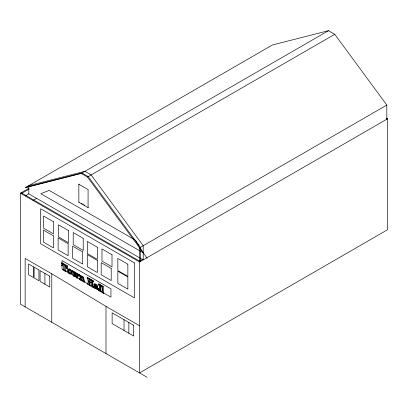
<?xml version="1.0" encoding="UTF-8"?>
<svg xmlns="http://www.w3.org/2000/svg" width="408" height="408" viewBox="0 0 408 408"><rect width="100%" height="100%" fill="white"/><g stroke="black" fill="none" stroke-linecap="round" stroke-linejoin="round"><path stroke-width="0.61" d="M94.039 286.334L94.452 285.666L96.079 286.074M64.755 265.562L65.239 265.287L65.239 269.892L65.882 270.642L65.882 271.116L65.397 271.397L64.755 270.173L64.755 265.562L65.984 266.48L66.422 268.418L66.871 268.653L67.356 268.372L67.356 265.858L62.021 262.772L61.537 263.053L61.537 265.572L61.985 265.858L62.424 264.425L63.658 264.93L63.658 269.54L63.026 270.03L63.026 269.55L63.786 269.408M61.985 265.858L62.47 265.577L62.908 264.144M81.503 277.17L81.279 279.169L81.758 280.286L81.274 280.566L79.208 279.373L79.208 278.904C80.56 279.628 80.289 276.068 79.208 275.65L79.693 274.905L81.279 275.823L81.279 276.66L80.794 276.94L80.794 276.099L79.208 275.186M98.404 290.455C99.766 290.139 99.679 285.228 98.404 284.59L98.889 283.84L100.48 284.759L100.48 290.251L101.097 291.45L100.613 291.73L98.404 290.455L98.404 289.986L99.348 289.879M92.417 281.581L92.376 286.12L93.019 287.344L93.503 287.064L93.503 286.589L92.861 285.84L92.902 281.301L92.417 281.581L93.503 281.438L93.503 280.949L91.101 279.567L90.617 279.847L91.244 280.908L91.285 282.841L91.769 282.56L89.357 281.163L88.868 281.444C88.322 279.516 89.908 278.001 89.357 281.163M91.601 285.396L91.101 285.202L90.617 285.483L90.617 285.957L91.285 285.488L91.285 283.443L88.868 282.045L88.868 284.095L89.541 285.335L90.025 285.059L90.025 284.58L89.398 284.004L89.357 282.28M76.571 273.569L77.377 277.058L76.893 277.333L77.719 275.012L77.148 273.992L77.632 273.712L79.137 274.584L79.137 275.053L78.137 275.313L77.081 278.144L76.194 277.634L75.251 274.349L74.261 276.517L73.364 275.997L71.879 270.953L72.369 270.672L74.363 271.825L73.879 272.575L73.307 272.416L74.093 275.716L75.307 273.86M75.49 274.61L74.746 276.236L74.261 276.517M74.093 275.716L75.067 273.615L74.542 272.957L75.026 272.207L76.984 273.34L76.5 274.089L75.913 273.901L76.893 277.333M68.044 269.351C70.069 266.893 73.833 273.278 70.696 273.89M94.294 284.101L95.237 283.815L97.135 285.121A1.505 0.867 60 0 1 97.614 286.186L97.701 288.956L97.216 289.236L97.951 289.16M81.274 280.566L80.825 279.628L80.794 277.756C82.375 275.604 83.63 280.826 82.079 280.561L82.079 281.03L84.155 282.229L84.64 281.479C83.344 280.23 84.752 275.39 81.279 276.66M96.716 287.742C95.967 289.099 93.514 287.293 94.886 286.584L96.232 286.88L96.716 286.6M97.466 289.44L97.578 288.685L98.399 288.599L98.175 289.609L97.609 289.491M69.268 269.489C68.483 270.545 68.799 272.865 70.324 273.176M80.794 276.94C84.267 275.67 82.86 280.505 84.155 281.76L84.155 282.229M147.161 377.318L20.4 304.139L20.4 193.214L28.902 188.302M21.95 193.214L29.121 189.072M25.138 195.947L28.81 193.826L143.213 259.876L143.213 245.718L91.147 174.94L84.884 171.324L28.81 185.625L28.81 193.826M33.023 200.501L36.7 198.38M328.496 30.682L272.422 44.982L25.138 187.746L81.212 173.446L328.496 30.682L334.759 34.297L386.825 105.075L386.825 119.233M81.212 173.446L87.475 177.062L334.759 34.297M88.378 207.432L88.072 207.606L78.851 202.286L78.851 184.232L79.157 184.054M78.851 202.286L79.157 202.108M61.537 265.572L62.021 265.292L62.47 265.577M61.537 263.053L66.871 266.138L67.356 265.858M66.422 268.418L66.907 268.138L67.356 268.372M64.796 270.361L65.28 270.081M65.397 270.922L65.882 270.642M71.879 270.953L73.879 272.105L74.363 271.825M74.542 272.957L75.026 272.207M75.026 273.289L75.511 273.008M75.959 273.814L76.444 273.533M75.913 273.901L76.398 273.62M76.984 273.34L76.5 274.089M73.364 275.997L73.848 275.716M77.148 273.992L78.652 274.865L79.137 274.584M76.194 277.634L76.678 277.353M79.779 276.19L80.269 275.91M77.081 278.144L77.571 277.863L78.622 275.033L79.137 275.053M80.794 276.099L81.279 275.823M80.794 277.756L81.279 277.476M79.208 278.904L80.152 278.797M79.779 279.026L80.269 278.746M80.917 279.796L81.401 279.516M81.274 280.097L81.758 279.817M82.079 280.561L82.564 280.281M89.541 285.335L87.144 283.953L87.144 283.478C88.521 284.682 88.414 278.766 87.144 278.327L87.144 277.843L87.628 277.562L90.025 278.945L90.025 279.429L89.541 279.71L88.913 279.562M386.825 105.075L139.541 247.84L139.541 372.922L387.6 229.704L387.6 118.784L386.498 118.147M87.144 278.327L87.628 278.047L87.628 277.562M83.564 281.209L84.048 280.928M84.155 281.76L84.64 281.479M87.144 277.843L89.541 279.225L90.025 278.945M90.617 280.332L91.101 280.051L91.101 279.567M91.244 280.908L91.729 280.627M87.144 283.478L87.909 283.336M87.144 283.953L87.628 283.677M90.617 279.847L93.019 281.229L93.503 280.949M88.913 284.284L89.398 284.004M89.541 284.861L90.025 284.58M91.244 285.631L91.729 285.35M97.216 289.236L97.129 286.467A1.505 0.867 60 0 0 96.65 285.401L95.477 284.412L94.222 284.045C92.616 284.866 95.803 286.304 94.391 284.549L94.875 284.269M94.671 284.835C95.605 283.942 95.273 285.952 94.544 284.988M92.417 286.309L92.902 286.028M93.019 286.87L93.503 286.589M140.026 260.824L142.438 259.427M98.399 288.599L97.441 289.904L96.793 289.512L96.344 288.492L96.13 288.711C94.789 289.104 93.162 287.487 93.662 286.135L94.427 285.972L96.222 286.554L96.711 286.273M98.981 285.131L99.465 284.85M387.6 118.784L139.541 261.997L20.4 193.214M98.404 284.121L99.996 285.039L100.48 284.759M101.164 291.577C102.51 292.776 102.418 286.635 101.164 286.181L101.648 285.432L103.234 286.35L103.234 291.848L103.856 293.041L103.372 293.321L101.164 292.046L101.164 291.577L101.913 291.429M97.379 289.42L97.864 289.139M101.164 285.712L102.75 286.63L103.234 286.35M98.981 290.108L99.465 289.828M100.613 291.73L100.031 290.715L100.516 290.44M100.613 291.261L101.097 290.981M103.372 293.321L102.791 292.312L103.275 292.031M103.372 292.852L103.856 292.572M95.37 286.304C94.207 286.671 95.696 288.39 96.543 287.89M25.913 187.298L81.988 172.997L88.25 176.613L140.316 247.391L140.316 261.548M94.391 284.549L95.768 285.121L96.222 286.554M63.5 269.729L63.026 269.55M89.52 279.235L90.025 279.429M91.117 285.676L90.617 285.483M63.072 264.119L63.495 264.277M98.404 289.986L98.864 290.159L98.889 289.705M93.223 281.301L93.503 281.438M78.851 184.232L88.072 189.557L88.072 207.606M81.325 203.363L82.411 203.99M83.492 204.612L84.578 205.239M21.053 192.693L139.541 261.1M73.986 272.075L74.363 272.294M74.542 272.488L76.984 273.809M88.868 281.444L91.285 282.841M97.578 288.685L97.915 288.879M63.668 269.841L62.021 268.887L62.021 265.333M64.933 270.57L68.065 272.381M70.814 273.967L76.311 277.139M77.413 277.777L79.611 279.046M81.258 279.995L82.36 280.633M84.007 281.586L87.307 283.489M97.752 289.517L98.853 290.154M103.249 292.694L110.945 297.136L110.945 288.844L62.021 260.595L62.021 262.966M63.026 270.03L65.397 271.397M90.617 285.957L93.019 287.344M139.541 325.757L105.993 306.388L51.785 273.809L25.138 258.427L25.138 306.872M87.475 177.062L147.161 258.198M139.011 245.973L135.456 240.2L49.205 190.403L40.825 193.683L143.213 252.797L139.658 247.024M73.833 272.376L74.577 275.441M102.791 292.312L102.75 286.63M100.031 290.715L99.996 285.039M128.852 322.488L128.852 333.239M124.022 319.699L124.022 330.449M105.993 306.388L105.993 353.552M101.648 285.432L101.648 285.901M98.889 283.84L98.889 284.31M98.063 288.405L98.063 288.89M96.232 286.88L96.232 288.022M93.019 281.229L93.019 281.719M89.541 279.225L89.541 279.71M79.693 274.905L79.693 275.375M79.693 278.623L79.693 279.092M78.652 274.865L78.652 275.334M77.632 273.712L77.632 274.181M73.879 272.105L73.879 272.575M72.369 270.672L72.369 271.142M66.871 266.138L66.871 268.653M51.785 273.809L51.785 322.259M44.916 273.421L44.916 284.172M67.468 270.045C66.652 272.003 70.237 275.874 71.323 273.212C72.18 271.238 68.468 267.24 67.468 270.045M70.38 272.207C68.034 277.634 67.901 264.012 70.38 272.207M134.472 262.92L40.642 208.748L40.642 243.765L134.472 297.937L134.472 262.92M112.016 254.74L102 248.957L102 261.074L112.016 266.858L112.016 254.74M83.217 238.333L73.205 232.55L73.205 244.667L83.217 250.451L83.217 238.333M127.857 264.226L117.841 258.442L117.841 270.56L127.857 276.344L127.857 264.226M53.474 221.784L43.457 216L43.457 228.118L53.474 233.901L53.474 221.784M68.447 230.556L58.431 224.772L58.431 236.89L68.447 242.673L68.447 230.556M97.323 247.228L87.312 241.444L87.312 253.562L97.323 259.345L97.323 247.228M127.857 277.007L117.841 271.223L117.841 283.341L127.857 289.124L127.857 277.007M82.63 251.92L72.614 246.136L72.614 258.254L82.63 264.032L82.63 251.92M97.323 260.401L87.312 254.618L87.312 266.735L97.323 272.519L97.323 260.401M111.2 268.413L101.184 262.63L101.184 274.747L111.2 280.531L111.2 268.413M68.131 243.698L58.12 237.915L58.12 249.931L68.131 255.714L68.131 243.698M53.474 235.875L43.457 230.092L43.457 242.107L53.474 247.891L53.474 235.875M33.4 266.771L28.565 263.981L28.565 274.732L33.4 277.522L33.4 266.771M38.944 269.974L34.114 267.184L34.114 277.935L38.944 280.724L38.944 269.974M49.745 276.211L40.086 270.632L40.086 281.382L49.745 286.962L49.745 276.211M133.686 325.278L112.129 312.834L112.129 323.585L133.686 336.029L133.686 325.278"/></g></svg>
